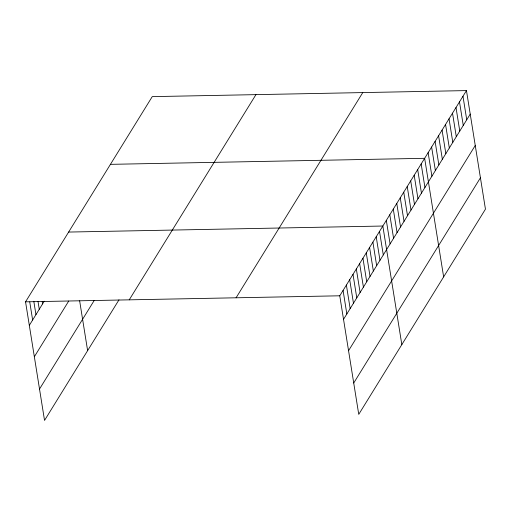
<?xml version="1.0" encoding="UTF-8"?>
<svg xmlns="http://www.w3.org/2000/svg" width="511" height="511" viewBox="0 0 511 511"><rect width="100%" height="100%" fill="white"/><g stroke="black" fill="none" stroke-linecap="round" stroke-linejoin="round"><path stroke-width="0.77" d="M118.98 299.848L44.54 420.406L25.55 301.835L152.252 96.63L466.46 90.594L485.45 209.165L358.748 414.37L339.758 295.799L466.46 90.594M29.319 325.373L44.233 301.222M34.346 356.735L68.723 301.049M39.519 389.043L94.209 300.468M129.238 299.842L255.941 94.637M236.069 297.792L362.772 92.58M343.526 319.337L470.229 114.125M348.553 350.699L475.249 145.488M353.727 383.007L480.429 177.802M110.44 164.344L424.647 158.308L443.637 276.885M68.627 232.064L382.835 226.028L401.825 344.599M25.55 301.835L339.758 295.799M462.972 96.234L466.741 119.772M459.491 101.874L463.26 125.412M456.004 107.521L459.772 131.059M452.522 113.161L456.291 136.699M449.035 118.808L452.803 142.345M445.554 124.448L449.322 147.986M442.066 130.094L445.835 153.632M438.585 135.734L442.354 159.272M435.097 141.381L438.866 164.919M431.616 147.021L435.385 170.559M428.129 152.668L431.897 176.199M421.16 163.954L424.935 187.486M417.679 169.595L421.447 193.132M414.191 175.241L417.966 198.773M410.71 180.881L414.478 204.419M407.222 186.528L410.997 210.059M403.741 192.168L407.51 215.706M400.254 197.814L404.029 221.346M396.772 203.455L400.541 226.993M393.285 209.095L397.06 232.633M389.804 214.741L393.572 238.279M386.322 220.382L390.091 243.919M379.52 231.394L383.288 254.932M376.205 236.759L379.98 260.297M372.896 242.131L376.664 265.663M369.581 247.496L373.349 271.034M366.266 252.862L370.034 276.4M362.951 258.227L366.726 281.765M359.642 263.599L363.41 287.131M356.327 268.965L360.095 292.496M353.012 274.33L356.78 297.868M349.696 279.696L353.465 303.234M346.381 285.061L350.156 308.599M343.073 290.433L346.841 313.965M79.639 300.813L87.624 350.642M42.196 301.547L42.573 303.904M38.006 301.426L39.264 309.27M33.809 301.298L35.949 314.635M29.74 301.956L32.634 320.001"/></g></svg>
